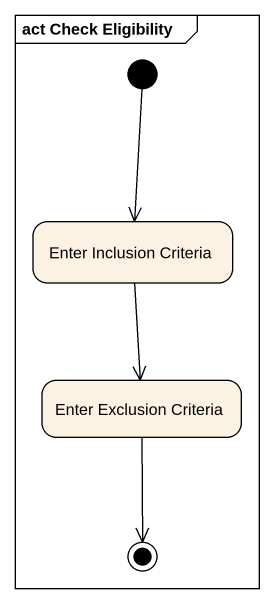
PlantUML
@startuml
mainframe act Check Eligibility
hide empty description
state "Enter Inclusion Criteria" as Enter_Inclusion_Criteria
state "Enter Exclusion Criteria" as Enter_Exclusion_Criteria
[*] --> Enter_Inclusion_Criteria
Enter_Inclusion_Criteria --> Enter_Exclusion_Criteria
Enter_Exclusion_Criteria --> [*]
@enduml
